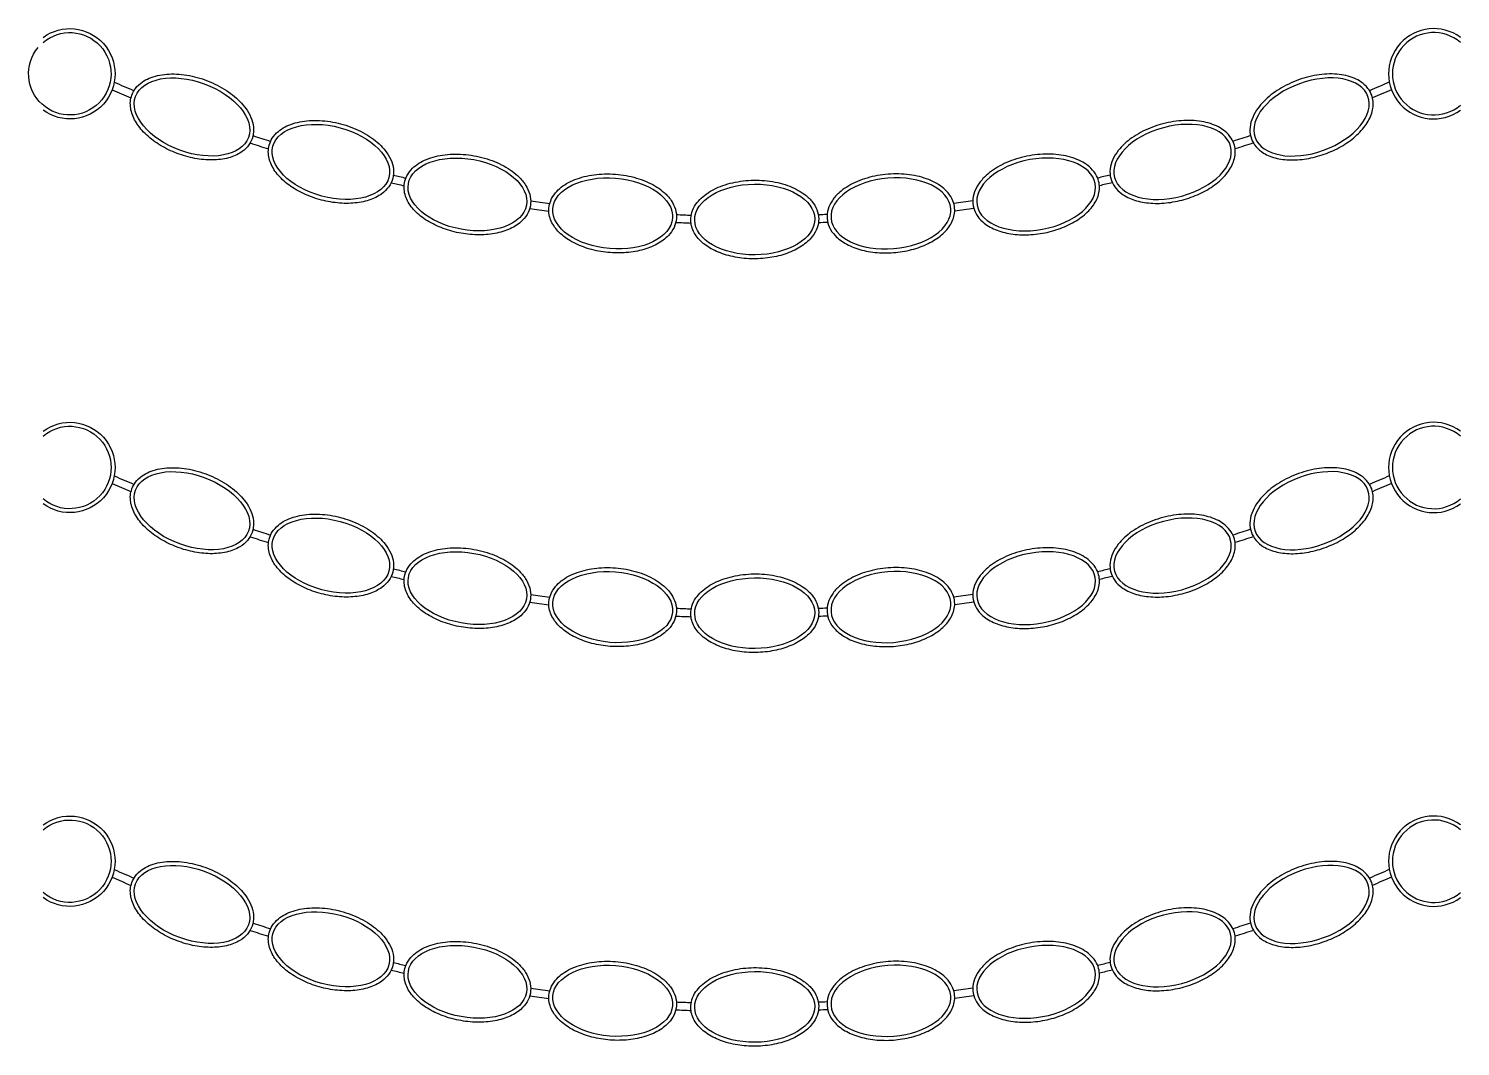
# Model space of a CAD drawing. Extents: x 1332 to 175445, y 256143 to 386027.
# Drawn here: x 103636 to 104363, y 382820 to 383337 of the extents above; entities that cross this region are included whole.
import ezdxf

# ---------------------------------------------------------------- set-up
doc = ezdxf.new("R2010")
doc.units = 0
doc.header["$LTSCALE"] = 10
doc.header["$MEASUREMENT"] = 0
doc.layers.add('00-填充', color=8, linetype='Continuous')
doc.layers.add('00-立面细', color=2, linetype='Continuous')

# ---------------------------------------------------------------- blocks, each defined once
blk = doc.blocks.new('SL')
at = {"layer": '00-填充', "color": 8}
for points in [[(-10, 1030.36, -22.858201), (-12.57, 1027.76, -2.293278)], [(710, 1030.36, 2.161467), (710, 998.44, 2.293278)], [(-10, 830.36, -2.161467), (-10, 798.44, -2.293278)], [(710, 830.36, 2.161467), (710, 798.44, 2.293278)], [(-10, 630.36, -2.161467), (-10, 598.44, -2.293278)], [(710, 630.36, 2.161467), (710, 598.44, 2.293278)]]:
    blk.add_lwpolyline(points, format="xyb", dxfattribs=at)
at = {"layer": '00-填充'}
for points in [[(-10, 1032.91, -1.972167), (-10, 995.89)], [(710, 1032.91, 1.972167), (710, 995.89)], [(25.01, 1006.27, 0.003239), (34.62, 1002.12, 0.003239)], [(26.11, 1010.16, 0.0034), (36.14, 1005.82, 0.0034)], [(673.89, 1010.16, -0.0034), (663.86, 1005.82, -0.0034)], [(674.98, 1006.27, -0.003239), (665.38, 1002.12, -0.003239)], [(96.62, 982.99, 0.002918), (105.54, 980.08, 0.002918)], [(603.38, 982.99, -0.002918), (594.46, 980.08, -0.002918)], [(95.16, 979.26, 0.003028), (104.46, 976.23, 0.003028)], [(604.84, 979.26, -0.003028), (595.54, 976.23, -0.003028)], [(167.92, 962.9, 0.002029), (174.28, 961.45, 0.002029)], [(532.08, 962.9, -0.002029), (525.72, 961.45, -0.002029)], [(166.79, 959.05, 0.002091), (173.38, 957.55, 0.002091)], [(533.21, 959.05, -0.002091), (526.62, 957.55, -0.002091)], [(237.18, 945.92, 0.003038), (246.91, 944.61, 0.003038)], [(237.7, 949.88, 0.003038), (247.38, 948.58, 0.003038)], [(462.3, 949.88, -0.003038), (452.62, 948.58, -0.003038)], [(462.82, 945.92, -0.003038), (453.09, 944.61, -0.003038)], [(311.42, 938.92, 0.002382), (319.11, 938.59, 0.002382)], [(311.72, 942.91, 0.002341), (319.24, 942.59, 0.002341)], [(388.28, 942.91, -0.001385), (383.83, 942.71, -0.001385)], [(388.58, 938.92, -0.001456), (383.88, 938.71, -0.001456)], [(-10, 832.91, -1.972167), (-10, 795.89, -1.169268)], [(710, 832.91, 1.972167), (710, 795.89, 1.169268)], [(26.11, 810.16, 0.0034), (36.14, 805.82, 0.0034)], [(673.89, 810.16, -0.0034), (663.86, 805.82, -0.0034)], [(25.01, 806.27, 0.003239), (34.62, 802.12, 0.003239)], [(674.98, 806.27, -0.003239), (665.38, 802.12, -0.003239)], [(95.16, 779.26, 0.003028), (104.46, 776.23, 0.003028)], [(96.62, 782.99, 0.002918), (105.54, 780.08, 0.002918)], [(603.38, 782.99, -0.002918), (594.46, 780.08, -0.002918)], [(604.84, 779.26, -0.003028), (595.54, 776.23, -0.003028)], [(166.79, 759.05, 0.002091), (173.38, 757.55, 0.002091)], [(167.92, 762.9, 0.002029), (174.28, 761.45, 0.002029)], [(532.08, 762.9, -0.002029), (525.72, 761.45, -0.002029)], [(533.21, 759.05, -0.002091), (526.62, 757.55, -0.002091)], [(237.7, 749.88, 0.003038), (247.38, 748.58, 0.003038)], [(462.3, 749.88, -0.003038), (452.62, 748.58, -0.003038)], [(237.18, 745.92, 0.003038), (246.91, 744.61, 0.003038)], [(311.72, 742.91, 0.002341), (319.24, 742.59, 0.002341)], [(388.28, 742.91, -0.001385), (383.83, 742.71, -0.001385)], [(462.82, 745.92, -0.003038), (453.09, 744.61, -0.003038)], [(311.42, 738.92, 0.002382), (319.11, 738.59, 0.002382)], [(388.58, 738.92, -0.001456), (383.88, 738.71, -0.001456)], [(-10, 632.91, -1.972167), (-10, 595.89)], [(710, 632.91, 1.972167), (710, 595.89)], [(25.01, 606.27, 0.003239), (34.62, 602.12, 0.003239)], [(26.11, 610.16, 0.0034), (36.14, 605.82, 0.0034)], [(673.89, 610.16, -0.0034), (663.86, 605.82, -0.0034)], [(674.98, 606.27, -0.003239), (665.38, 602.12, -0.003239)], [(96.62, 582.99, 0.002918), (105.54, 580.08, 0.002918)], [(603.38, 582.99, -0.002918), (594.46, 580.08, -0.002918)], [(95.16, 579.26, 0.003028), (104.46, 576.23, 0.003028)], [(604.84, 579.26, -0.003028), (595.54, 576.23, -0.003028)], [(167.92, 562.9, 0.002029), (174.28, 561.45, 0.002029)], [(532.08, 562.9, -0.002029), (525.72, 561.45, -0.002029)], [(166.79, 559.05, 0.002091), (173.38, 557.55, 0.002091)], [(533.21, 559.05, -0.002091), (526.62, 557.55, -0.002091)], [(237.18, 545.92, 0.003038), (246.91, 544.61, 0.003038)], [(237.7, 549.88, 0.003038), (247.38, 548.58, 0.003038)], [(462.3, 549.88, -0.003038), (452.62, 548.58, -0.003038)], [(462.82, 545.92, -0.003038), (453.09, 544.61, -0.003038)], [(311.42, 538.92, 0.002382), (319.11, 538.59, 0.002382)], [(311.72, 542.91, 0.002341), (319.24, 542.59, 0.002341)], [(388.28, 542.91, -0.001385), (383.83, 542.71, -0.001385)], [(388.58, 538.92, -0.001456), (383.88, 538.71, -0.001456)]]:
    blk.add_lwpolyline(points, format="xyb", dxfattribs=at)
at = {"layer": '00-填充', "color": 8}
for centre, major_axis in [((65.6, 992.46), (-28.67, 10.42)), ((136.2, 969.65), (-29.46, 7.91)), ((205.53, 953.11), (-30, 5.49)), ((279.33, 943.48), (-30.4, 2.5)), ((351.51, 940.38), (-30.5, -0.29)), ((65.6, 792.46), (-28.67, 10.42)), ((136.2, 769.65), (-29.46, 7.91)), ((205.53, 753.11), (-30, 5.49)), ((279.33, 743.48), (-30.4, 2.5)), ((351.51, 740.38), (-30.5, -0.29)), ((65.6, 592.46), (-28.67, 10.42)), ((136.2, 569.65), (-29.46, 7.91)), ((205.53, 553.11), (-30, 5.49)), ((279.33, 543.48), (-30.4, 2.5)), ((351.51, 540.38), (-30.5, -0.29))]:
    blk.add_ellipse(centre, major_axis=major_axis, ratio=0.589064, dxfattribs=at)
at = {"layer": '00-填充', "color": 8, "extrusion": (0, 0, -1)}
for centre, major_axis in [((634.4, 992.46), (28.67, 10.42)), ((563.8, 969.65), (29.46, 7.91)), ((494.47, 953.11), (30, 5.49)), ((420.67, 943.48), (30.4, 2.5)), ((634.4, 792.46), (28.67, 10.42)), ((563.8, 769.65), (29.46, 7.91)), ((494.47, 753.11), (30, 5.49)), ((420.67, 743.48), (30.4, 2.5)), ((634.4, 592.46), (28.67, 10.42)), ((563.8, 569.65), (29.46, 7.91)), ((494.47, 553.11), (30, 5.49)), ((420.67, 543.48), (30.4, 2.5))]:
    blk.add_ellipse(centre, major_axis=major_axis, ratio=0.589064, dxfattribs=at)
at = {"layer": '00-填充'}
for points, knots in [([(35.05, 1003.56), (34.67, 1002.51), (34.43, 1001.41), (34.23, 999.16), (34.28, 998), (34.8, 994.65), (35.63, 992.43), (38.12, 988.12), (39.78, 986.04), (43.76, 982.12), (46.09, 980.29), (51.21, 977.02), (54, 975.59), (59.84, 973.22), (62.88, 972.29), (68.95, 971.01), (71.98, 970.66), (77.8, 970.58), (80.58, 970.85), (85.68, 972.03), (88, 972.93), (91.45, 975.04), (92.74, 976.11), (94.84, 978.57), (95.65, 979.95), (96.71, 982.93), (96.95, 984.52), (96.88, 987.75), (96.56, 989.4), (95.42, 992.67), (94.6, 994.29), (91.94, 998.33), (89.78, 1000.7), (84.64, 1005.01), (81.66, 1006.96), (75.23, 1010.25), (71.77, 1011.59), (64.75, 1013.51), (61.19, 1014.09), (54.35, 1014.42), (51.08, 1014.16), (45.15, 1012.81), (42.5, 1011.71), (39, 1009.27), (37.85, 1008.19), (36.12, 1005.93), (35.49, 1004.78), (35.05, 1003.56)], [0, 0, 0, 0, 0.156805, 0.156805, 0.31361, 0.31361, 0.6122, 0.6122, 0.910791, 0.910791, 1.209382, 1.209382, 1.507973, 1.507973, 1.806563, 1.806563, 2.105154, 2.105154, 2.403745, 2.403745, 2.702336, 2.702336, 2.924037, 2.924037, 3.145738, 3.145738, 3.36744, 3.36744, 3.589141, 3.589141, 3.810843, 3.810843, 4.157343, 4.157343, 4.503842, 4.503842, 4.850342, 4.850342, 5.196842, 5.196842, 5.543342, 5.543342, 5.889842, 5.889842, 6.100997, 6.100997, 6.283185, 6.283185, 6.283185, 6.283185]), ([(664.95, 1003.56), (665.33, 1002.51), (665.57, 1001.41), (665.77, 999.16), (665.72, 998), (665.2, 994.65), (664.37, 992.43), (661.88, 988.12), (660.22, 986.04), (656.24, 982.12), (653.91, 980.29), (648.79, 977.02), (646, 975.59), (640.16, 973.22), (637.12, 972.29), (631.05, 971.01), (628.02, 970.66), (622.2, 970.58), (619.42, 970.85), (614.32, 972.03), (612, 972.93), (608.55, 975.04), (607.26, 976.11), (605.16, 978.57), (604.35, 979.95), (603.29, 982.93), (603.05, 984.52), (603.12, 987.75), (603.44, 989.4), (604.58, 992.67), (605.4, 994.29), (608.06, 998.33), (610.22, 1000.7), (615.36, 1005.01), (618.34, 1006.96), (624.77, 1010.25), (628.23, 1011.59), (635.25, 1013.51), (638.81, 1014.09), (645.65, 1014.42), (648.92, 1014.16), (654.85, 1012.81), (657.5, 1011.71), (661, 1009.27), (662.15, 1008.19), (663.87, 1005.93), (664.51, 1004.78), (664.95, 1003.56)], [0, 0, 0, 0, 0.156805, 0.156805, 0.31361, 0.31361, 0.6122, 0.6122, 0.910791, 0.910791, 1.209382, 1.209382, 1.507973, 1.507973, 1.806563, 1.806563, 2.105154, 2.105154, 2.403745, 2.403745, 2.702336, 2.702336, 2.924037, 2.924037, 3.145738, 3.145738, 3.36744, 3.36744, 3.589141, 3.589141, 3.810843, 3.810843, 4.157343, 4.157343, 4.503842, 4.503842, 4.850342, 4.850342, 5.196842, 5.196842, 5.543342, 5.543342, 5.889842, 5.889842, 6.100997, 6.100997, 6.283185, 6.283185, 6.283185, 6.283185]), ([(104.81, 978.07), (104.52, 976.99), (104.38, 975.88), (104.38, 973.62), (104.52, 972.47), (105.33, 969.17), (106.35, 967.04), (109.2, 962.96), (111.03, 961.02), (115.34, 957.46), (117.81, 955.84), (123.19, 953.03), (126.1, 951.84), (132.12, 949.98), (135.23, 949.32), (141.39, 948.56), (144.44, 948.48), (150.24, 948.9), (152.99, 949.41), (157.97, 951.02), (160.2, 952.12), (163.46, 954.52), (164.65, 955.7), (166.53, 958.33), (167.22, 959.77), (168.01, 962.83), (168.12, 964.43), (167.77, 967.65), (167.31, 969.26), (165.89, 972.42), (164.94, 973.96), (161.94, 977.76), (159.58, 979.93), (154.09, 983.79), (150.96, 985.48), (144.27, 988.2), (140.7, 989.24), (133.55, 990.54), (129.95, 990.82), (123.11, 990.55), (119.87, 990.02), (114.08, 988.16), (111.53, 986.84), (108.26, 984.1), (107.2, 982.93), (105.68, 980.53), (105.15, 979.33), (104.81, 978.07)], [0, 0, 0, 0, 0.156805, 0.156805, 0.31361, 0.31361, 0.6122, 0.6122, 0.910791, 0.910791, 1.209382, 1.209382, 1.507973, 1.507973, 1.806563, 1.806563, 2.105154, 2.105154, 2.403745, 2.403745, 2.702335, 2.702335, 2.924037, 2.924037, 3.145738, 3.145738, 3.36744, 3.36744, 3.589141, 3.589141, 3.810843, 3.810843, 4.157343, 4.157343, 4.503842, 4.503842, 4.850342, 4.850342, 5.196842, 5.196842, 5.543342, 5.543342, 5.889842, 5.889842, 6.100997, 6.100997, 6.283185, 6.283185, 6.283185, 6.283185]), ([(595.19, 978.07), (595.48, 976.99), (595.62, 975.88), (595.62, 973.62), (595.48, 972.47), (594.67, 969.17), (593.65, 967.04), (590.8, 962.96), (588.97, 961.02), (584.66, 957.46), (582.19, 955.84), (576.81, 953.03), (573.9, 951.84), (567.88, 949.98), (564.77, 949.32), (558.61, 948.56), (555.56, 948.48), (549.76, 948.9), (547.01, 949.41), (542.03, 951.02), (539.8, 952.12), (536.54, 954.52), (535.35, 955.7), (533.47, 958.33), (532.78, 959.77), (531.99, 962.83), (531.88, 964.43), (532.23, 967.65), (532.69, 969.26), (534.11, 972.42), (535.06, 973.96), (538.06, 977.76), (540.42, 979.93), (545.91, 983.79), (549.04, 985.48), (555.73, 988.2), (559.3, 989.24), (566.45, 990.54), (570.05, 990.82), (576.89, 990.55), (580.13, 990.02), (585.92, 988.16), (588.47, 986.84), (591.74, 984.1), (592.8, 982.93), (594.32, 980.53), (594.85, 979.33), (595.19, 978.07)], [0, 0, 0, 0, 0.156805, 0.156805, 0.31361, 0.31361, 0.6122, 0.6122, 0.910791, 0.910791, 1.209382, 1.209382, 1.507973, 1.507973, 1.806563, 1.806563, 2.105154, 2.105154, 2.403745, 2.403745, 2.702335, 2.702335, 2.924037, 2.924037, 3.145738, 3.145738, 3.36744, 3.36744, 3.589141, 3.589141, 3.810843, 3.810843, 4.157343, 4.157343, 4.503842, 4.503842, 4.850342, 4.850342, 5.196842, 5.196842, 5.543342, 5.543342, 5.889842, 5.889842, 6.100997, 6.100997, 6.283185, 6.283185, 6.283185, 6.283185]), ([(173.56, 958.96), (173.36, 957.86), (173.3, 956.74), (173.49, 954.49), (173.72, 953.36), (174.8, 950.13), (175.99, 948.09), (179.16, 944.26), (181.14, 942.47), (185.72, 939.28), (188.32, 937.86), (193.91, 935.49), (196.91, 934.54), (203.06, 933.18), (206.21, 932.77), (212.41, 932.52), (215.46, 932.68), (221.21, 933.57), (223.91, 934.31), (228.74, 936.31), (230.87, 937.59), (233.92, 940.25), (235.01, 941.52), (236.67, 944.29), (237.24, 945.79), (237.79, 948.9), (237.77, 950.5), (237.15, 953.68), (236.57, 955.25), (234.9, 958.29), (233.82, 959.75), (230.52, 963.29), (228, 965.26), (222.21, 968.66), (218.95, 970.09), (212.06, 972.26), (208.43, 973), (201.19, 973.72), (197.58, 973.7), (190.78, 972.89), (187.59, 972.09), (181.98, 969.77), (179.55, 968.24), (176.5, 965.25), (175.55, 964), (174.22, 961.48), (173.79, 960.24), (173.56, 958.96)], [0, 0, 0, 0, 0.156805, 0.156805, 0.31361, 0.31361, 0.6122, 0.6122, 0.910791, 0.910791, 1.209382, 1.209382, 1.507973, 1.507973, 1.806563, 1.806563, 2.105154, 2.105154, 2.403745, 2.403745, 2.702336, 2.702336, 2.924037, 2.924037, 3.145738, 3.145738, 3.36744, 3.36744, 3.589141, 3.589141, 3.810843, 3.810843, 4.157343, 4.157343, 4.503842, 4.503842, 4.850342, 4.850342, 5.196842, 5.196842, 5.543342, 5.543342, 5.889842, 5.889842, 6.100997, 6.100997, 6.283185, 6.283185, 6.283185, 6.283185]), ([(526.44, 958.96), (526.64, 957.86), (526.7, 956.74), (526.51, 954.49), (526.28, 953.36), (525.2, 950.13), (524.01, 948.09), (520.84, 944.26), (518.86, 942.47), (514.28, 939.28), (511.68, 937.86), (506.09, 935.49), (503.09, 934.54), (496.94, 933.18), (493.79, 932.77), (487.59, 932.52), (484.54, 932.68), (478.79, 933.57), (476.09, 934.31), (471.26, 936.31), (469.13, 937.59), (466.08, 940.25), (464.99, 941.52), (463.33, 944.29), (462.76, 945.79), (462.21, 948.9), (462.23, 950.5), (462.85, 953.68), (463.43, 955.25), (465.1, 958.29), (466.18, 959.75), (469.48, 963.29), (472, 965.26), (477.79, 968.66), (481.05, 970.09), (487.94, 972.26), (491.57, 973), (498.81, 973.72), (502.42, 973.7), (509.22, 972.89), (512.41, 972.09), (518.02, 969.77), (520.45, 968.24), (523.5, 965.25), (524.45, 964), (525.78, 961.48), (526.21, 960.24), (526.44, 958.96)], [0, 0, 0, 0, 0.156805, 0.156805, 0.31361, 0.31361, 0.6122, 0.6122, 0.910791, 0.910791, 1.209382, 1.209382, 1.507973, 1.507973, 1.806563, 1.806563, 2.105154, 2.105154, 2.403745, 2.403745, 2.702336, 2.702336, 2.924037, 2.924037, 3.145738, 3.145738, 3.36744, 3.36744, 3.589141, 3.589141, 3.810843, 3.810843, 4.157343, 4.157343, 4.503842, 4.503842, 4.850342, 4.850342, 5.196842, 5.196842, 5.543342, 5.543342, 5.889842, 5.889842, 6.100997, 6.100997, 6.283185, 6.283185, 6.283185, 6.283185]), ([(246.94, 946.14), (246.85, 945.03), (246.9, 943.91), (247.31, 941.68), (247.66, 940.58), (249.05, 937.48), (250.43, 935.56), (253.97, 932.06), (256.11, 930.48), (260.99, 927.75), (263.71, 926.6), (269.51, 924.8), (272.59, 924.15), (278.84, 923.4), (282.02, 923.3), (288.21, 923.66), (291.23, 924.13), (296.86, 925.58), (299.48, 926.58), (304.09, 929.06), (306.08, 930.54), (308.86, 933.48), (309.82, 934.85), (311.2, 937.78), (311.61, 939.33), (311.85, 942.47), (311.67, 944.07), (310.74, 947.17), (310, 948.68), (308.05, 951.53), (306.83, 952.88), (303.2, 956.08), (300.49, 957.79), (294.4, 960.6), (291.01, 961.7), (283.94, 963.18), (280.25, 963.56), (272.97, 963.56), (269.39, 963.18), (262.7, 961.7), (259.61, 960.59), (254.25, 957.73), (251.98, 955.97), (249.25, 952.69), (248.42, 951.35), (247.35, 948.71), (247.04, 947.44), (246.94, 946.14)], [0, 0, 0, 0, 0.156805, 0.156805, 0.31361, 0.31361, 0.6122, 0.6122, 0.910791, 0.910791, 1.209382, 1.209382, 1.507973, 1.507973, 1.806563, 1.806563, 2.105154, 2.105154, 2.403745, 2.403745, 2.702335, 2.702335, 2.924037, 2.924037, 3.145738, 3.145738, 3.36744, 3.36744, 3.589141, 3.589141, 3.810843, 3.810843, 4.157343, 4.157343, 4.503843, 4.503843, 4.850342, 4.850342, 5.196842, 5.196842, 5.543342, 5.543342, 5.889842, 5.889842, 6.100997, 6.100997, 6.283185, 6.283185, 6.283185, 6.283185]), ([(319.01, 940.07), (319.02, 938.95), (319.18, 937.84), (319.79, 935.66), (320.23, 934.6), (321.9, 931.64), (323.46, 929.85), (327.3, 926.69), (329.58, 925.32), (334.68, 923.04), (337.5, 922.14), (343.44, 920.88), (346.56, 920.51), (352.86, 920.34), (356.03, 920.53), (362.17, 921.46), (365.13, 922.19), (370.61, 924.16), (373.12, 925.39), (377.48, 928.27), (379.33, 929.93), (381.83, 933.12), (382.66, 934.57), (383.76, 937.61), (384.04, 939.19), (383.99, 942.35), (383.66, 943.92), (382.46, 946.92), (381.58, 948.36), (379.37, 951.02), (378.04, 952.25), (374.13, 955.1), (371.27, 956.56), (364.95, 958.8), (361.48, 959.59), (354.3, 960.41), (350.59, 960.46), (343.35, 959.79), (339.81, 959.09), (333.29, 957), (330.31, 955.62), (325.23, 952.28), (323.14, 950.32), (320.71, 946.8), (320.01, 945.39), (319.19, 942.67), (319, 941.37), (319.01, 940.07)], [0, 0, 0, 0, 0.156805, 0.156805, 0.31361, 0.31361, 0.6122, 0.6122, 0.910791, 0.910791, 1.209382, 1.209382, 1.507973, 1.507973, 1.806563, 1.806563, 2.105154, 2.105154, 2.403745, 2.403745, 2.702336, 2.702336, 2.924037, 2.924037, 3.145739, 3.145739, 3.36744, 3.36744, 3.589141, 3.589141, 3.810843, 3.810843, 4.157343, 4.157343, 4.503842, 4.503842, 4.850342, 4.850342, 5.196842, 5.196842, 5.543342, 5.543342, 5.889842, 5.889842, 6.100997, 6.100997, 6.283185, 6.283185, 6.283185, 6.283185]), ([(453.06, 946.14), (453.15, 945.03), (453.1, 943.91), (452.69, 941.68), (452.34, 940.58), (450.95, 937.48), (449.57, 935.56), (446.03, 932.06), (443.89, 930.48), (439.01, 927.75), (436.29, 926.6), (430.49, 924.8), (427.41, 924.15), (421.16, 923.4), (417.98, 923.3), (411.79, 923.66), (408.77, 924.13), (403.14, 925.58), (400.52, 926.58), (395.91, 929.06), (393.92, 930.54), (391.14, 933.48), (390.18, 934.85), (388.8, 937.78), (388.39, 939.33), (388.15, 942.47), (388.33, 944.07), (389.26, 947.17), (390, 948.68), (391.95, 951.53), (393.17, 952.88), (396.8, 956.08), (399.51, 957.79), (405.6, 960.6), (408.99, 961.7), (416.06, 963.18), (419.75, 963.56), (427.03, 963.56), (430.61, 963.18), (437.3, 961.7), (440.39, 960.59), (445.75, 957.73), (448.02, 955.97), (450.75, 952.69), (451.58, 951.35), (452.65, 948.71), (452.96, 947.44), (453.06, 946.14)], [0, 0, 0, 0, 0.156805, 0.156805, 0.31361, 0.31361, 0.6122, 0.6122, 0.910791, 0.910791, 1.209382, 1.209382, 1.507973, 1.507973, 1.806563, 1.806563, 2.105154, 2.105154, 2.403745, 2.403745, 2.702335, 2.702335, 2.924037, 2.924037, 3.145738, 3.145738, 3.36744, 3.36744, 3.589141, 3.589141, 3.810843, 3.810843, 4.157343, 4.157343, 4.503843, 4.503843, 4.850342, 4.850342, 5.196842, 5.196842, 5.543342, 5.543342, 5.889842, 5.889842, 6.100997, 6.100997, 6.283185, 6.283185, 6.283185, 6.283185]), ([(35.05, 803.56), (34.67, 802.51), (34.43, 801.41), (34.23, 799.16), (34.28, 798), (34.8, 794.65), (35.63, 792.43), (38.12, 788.12), (39.78, 786.04), (43.76, 782.12), (46.09, 780.29), (51.21, 777.02), (54, 775.59), (59.84, 773.22), (62.88, 772.29), (68.95, 771.01), (71.98, 770.66), (77.8, 770.58), (80.58, 770.85), (85.68, 772.03), (88, 772.93), (91.45, 775.04), (92.74, 776.11), (94.84, 778.57), (95.65, 779.95), (96.71, 782.93), (96.95, 784.52), (96.88, 787.75), (96.56, 789.4), (95.42, 792.67), (94.6, 794.29), (91.94, 798.33), (89.78, 800.7), (84.64, 805.01), (81.66, 806.96), (75.23, 810.25), (71.77, 811.59), (64.75, 813.51), (61.19, 814.09), (54.35, 814.42), (51.08, 814.16), (45.15, 812.81), (42.5, 811.71), (39, 809.27), (37.85, 808.19), (36.12, 805.93), (35.49, 804.78), (35.05, 803.56)], [0, 0, 0, 0, 0.156805, 0.156805, 0.31361, 0.31361, 0.6122, 0.6122, 0.910791, 0.910791, 1.209382, 1.209382, 1.507973, 1.507973, 1.806563, 1.806563, 2.105154, 2.105154, 2.403745, 2.403745, 2.702336, 2.702336, 2.924037, 2.924037, 3.145738, 3.145738, 3.36744, 3.36744, 3.589141, 3.589141, 3.810843, 3.810843, 4.157343, 4.157343, 4.503842, 4.503842, 4.850342, 4.850342, 5.196842, 5.196842, 5.543342, 5.543342, 5.889842, 5.889842, 6.100997, 6.100997, 6.283185, 6.283185, 6.283185, 6.283185]), ([(664.95, 803.56), (665.33, 802.51), (665.57, 801.41), (665.77, 799.16), (665.72, 798), (665.2, 794.65), (664.37, 792.43), (661.88, 788.12), (660.22, 786.04), (656.24, 782.12), (653.91, 780.29), (648.79, 777.02), (646, 775.59), (640.16, 773.22), (637.12, 772.29), (631.05, 771.01), (628.02, 770.66), (622.2, 770.58), (619.42, 770.85), (614.32, 772.03), (612, 772.93), (608.55, 775.04), (607.26, 776.11), (605.16, 778.57), (604.35, 779.95), (603.29, 782.93), (603.05, 784.52), (603.12, 787.75), (603.44, 789.4), (604.58, 792.67), (605.4, 794.29), (608.06, 798.33), (610.22, 800.7), (615.36, 805.01), (618.34, 806.96), (624.77, 810.25), (628.23, 811.59), (635.25, 813.51), (638.81, 814.09), (645.65, 814.42), (648.92, 814.16), (654.85, 812.81), (657.5, 811.71), (661, 809.27), (662.15, 808.19), (663.87, 805.93), (664.51, 804.78), (664.95, 803.56)], [0, 0, 0, 0, 0.156805, 0.156805, 0.31361, 0.31361, 0.6122, 0.6122, 0.910791, 0.910791, 1.209382, 1.209382, 1.507973, 1.507973, 1.806563, 1.806563, 2.105154, 2.105154, 2.403745, 2.403745, 2.702336, 2.702336, 2.924037, 2.924037, 3.145738, 3.145738, 3.36744, 3.36744, 3.589141, 3.589141, 3.810843, 3.810843, 4.157343, 4.157343, 4.503842, 4.503842, 4.850342, 4.850342, 5.196842, 5.196842, 5.543342, 5.543342, 5.889842, 5.889842, 6.100997, 6.100997, 6.283185, 6.283185, 6.283185, 6.283185]), ([(104.81, 778.07), (104.52, 776.99), (104.38, 775.88), (104.38, 773.62), (104.52, 772.47), (105.33, 769.17), (106.35, 767.04), (109.2, 762.96), (111.03, 761.02), (115.34, 757.46), (117.81, 755.84), (123.19, 753.03), (126.1, 751.84), (132.12, 749.98), (135.23, 749.32), (141.39, 748.56), (144.44, 748.48), (150.24, 748.9), (152.99, 749.41), (157.97, 751.02), (160.2, 752.12), (163.46, 754.52), (164.65, 755.7), (166.53, 758.33), (167.22, 759.77), (168.01, 762.83), (168.12, 764.43), (167.77, 767.65), (167.31, 769.26), (165.89, 772.42), (164.94, 773.96), (161.94, 777.76), (159.58, 779.93), (154.09, 783.79), (150.96, 785.48), (144.27, 788.2), (140.7, 789.24), (133.55, 790.54), (129.95, 790.82), (123.11, 790.55), (119.87, 790.02), (114.08, 788.16), (111.53, 786.84), (108.26, 784.1), (107.2, 782.93), (105.68, 780.53), (105.15, 779.33), (104.81, 778.07)], [0, 0, 0, 0, 0.156805, 0.156805, 0.31361, 0.31361, 0.6122, 0.6122, 0.910791, 0.910791, 1.209382, 1.209382, 1.507973, 1.507973, 1.806563, 1.806563, 2.105154, 2.105154, 2.403745, 2.403745, 2.702335, 2.702335, 2.924037, 2.924037, 3.145738, 3.145738, 3.36744, 3.36744, 3.589141, 3.589141, 3.810843, 3.810843, 4.157343, 4.157343, 4.503842, 4.503842, 4.850342, 4.850342, 5.196842, 5.196842, 5.543342, 5.543342, 5.889842, 5.889842, 6.100997, 6.100997, 6.283185, 6.283185, 6.283185, 6.283185]), ([(595.19, 778.07), (595.48, 776.99), (595.62, 775.88), (595.62, 773.62), (595.48, 772.47), (594.67, 769.17), (593.65, 767.04), (590.8, 762.96), (588.97, 761.02), (584.66, 757.46), (582.19, 755.84), (576.81, 753.03), (573.9, 751.84), (567.88, 749.98), (564.77, 749.32), (558.61, 748.56), (555.56, 748.48), (549.76, 748.9), (547.01, 749.41), (542.03, 751.02), (539.8, 752.12), (536.54, 754.52), (535.35, 755.7), (533.47, 758.33), (532.78, 759.77), (531.99, 762.83), (531.88, 764.43), (532.23, 767.65), (532.69, 769.26), (534.11, 772.42), (535.06, 773.96), (538.06, 777.76), (540.42, 779.93), (545.91, 783.79), (549.04, 785.48), (555.73, 788.2), (559.3, 789.24), (566.45, 790.54), (570.05, 790.82), (576.89, 790.55), (580.13, 790.02), (585.92, 788.16), (588.47, 786.84), (591.74, 784.1), (592.8, 782.93), (594.32, 780.53), (594.85, 779.33), (595.19, 778.07)], [0, 0, 0, 0, 0.156805, 0.156805, 0.31361, 0.31361, 0.6122, 0.6122, 0.910791, 0.910791, 1.209382, 1.209382, 1.507973, 1.507973, 1.806563, 1.806563, 2.105154, 2.105154, 2.403745, 2.403745, 2.702335, 2.702335, 2.924037, 2.924037, 3.145738, 3.145738, 3.36744, 3.36744, 3.589141, 3.589141, 3.810843, 3.810843, 4.157343, 4.157343, 4.503842, 4.503842, 4.850342, 4.850342, 5.196842, 5.196842, 5.543342, 5.543342, 5.889842, 5.889842, 6.100997, 6.100997, 6.283185, 6.283185, 6.283185, 6.283185]), ([(173.56, 758.96), (173.36, 757.86), (173.3, 756.74), (173.49, 754.49), (173.72, 753.36), (174.8, 750.13), (175.99, 748.09), (179.16, 744.26), (181.14, 742.47), (185.72, 739.28), (188.32, 737.86), (193.91, 735.49), (196.91, 734.54), (203.06, 733.18), (206.21, 732.77), (212.41, 732.52), (215.46, 732.68), (221.21, 733.57), (223.91, 734.31), (228.74, 736.31), (230.87, 737.59), (233.92, 740.25), (235.01, 741.52), (236.67, 744.29), (237.24, 745.79), (237.79, 748.9), (237.77, 750.5), (237.15, 753.68), (236.57, 755.25), (234.9, 758.29), (233.82, 759.75), (230.52, 763.29), (228, 765.26), (222.21, 768.66), (218.95, 770.09), (212.06, 772.26), (208.43, 773), (201.19, 773.72), (197.58, 773.7), (190.78, 772.89), (187.59, 772.09), (181.98, 769.77), (179.55, 768.24), (176.5, 765.25), (175.55, 764), (174.22, 761.48), (173.79, 760.24), (173.56, 758.96)], [0, 0, 0, 0, 0.156805, 0.156805, 0.31361, 0.31361, 0.6122, 0.6122, 0.910791, 0.910791, 1.209382, 1.209382, 1.507973, 1.507973, 1.806563, 1.806563, 2.105154, 2.105154, 2.403745, 2.403745, 2.702336, 2.702336, 2.924037, 2.924037, 3.145738, 3.145738, 3.36744, 3.36744, 3.589141, 3.589141, 3.810843, 3.810843, 4.157343, 4.157343, 4.503842, 4.503842, 4.850342, 4.850342, 5.196842, 5.196842, 5.543342, 5.543342, 5.889842, 5.889842, 6.100997, 6.100997, 6.283185, 6.283185, 6.283185, 6.283185]), ([(526.44, 758.96), (526.64, 757.86), (526.7, 756.74), (526.51, 754.49), (526.28, 753.36), (525.2, 750.13), (524.01, 748.09), (520.84, 744.26), (518.86, 742.47), (514.28, 739.28), (511.68, 737.86), (506.09, 735.49), (503.09, 734.54), (496.94, 733.18), (493.79, 732.77), (487.59, 732.52), (484.54, 732.68), (478.79, 733.57), (476.09, 734.31), (471.26, 736.31), (469.13, 737.59), (466.08, 740.25), (464.99, 741.52), (463.33, 744.29), (462.76, 745.79), (462.21, 748.9), (462.23, 750.5), (462.85, 753.68), (463.43, 755.25), (465.1, 758.29), (466.18, 759.75), (469.48, 763.29), (472, 765.26), (477.79, 768.66), (481.05, 770.09), (487.94, 772.26), (491.57, 773), (498.81, 773.72), (502.42, 773.7), (509.22, 772.89), (512.41, 772.09), (518.02, 769.77), (520.45, 768.24), (523.5, 765.25), (524.45, 764), (525.78, 761.48), (526.21, 760.24), (526.44, 758.96)], [0, 0, 0, 0, 0.156805, 0.156805, 0.31361, 0.31361, 0.6122, 0.6122, 0.910791, 0.910791, 1.209382, 1.209382, 1.507973, 1.507973, 1.806563, 1.806563, 2.105154, 2.105154, 2.403745, 2.403745, 2.702336, 2.702336, 2.924037, 2.924037, 3.145738, 3.145738, 3.36744, 3.36744, 3.589141, 3.589141, 3.810843, 3.810843, 4.157343, 4.157343, 4.503842, 4.503842, 4.850342, 4.850342, 5.196842, 5.196842, 5.543342, 5.543342, 5.889842, 5.889842, 6.100997, 6.100997, 6.283185, 6.283185, 6.283185, 6.283185]), ([(246.94, 746.14), (246.85, 745.03), (246.9, 743.91), (247.31, 741.68), (247.66, 740.58), (249.05, 737.48), (250.43, 735.56), (253.97, 732.06), (256.11, 730.48), (260.99, 727.75), (263.71, 726.6), (269.51, 724.8), (272.59, 724.15), (278.84, 723.4), (282.02, 723.3), (288.21, 723.66), (291.23, 724.13), (296.86, 725.58), (299.48, 726.58), (304.09, 729.06), (306.08, 730.54), (308.86, 733.48), (309.82, 734.85), (311.2, 737.78), (311.61, 739.33), (311.85, 742.47), (311.67, 744.07), (310.74, 747.17), (310, 748.68), (308.05, 751.53), (306.83, 752.88), (303.2, 756.08), (300.49, 757.79), (294.4, 760.6), (291.01, 761.7), (283.94, 763.18), (280.25, 763.56), (272.97, 763.56), (269.39, 763.18), (262.7, 761.7), (259.61, 760.59), (254.25, 757.73), (251.98, 755.97), (249.25, 752.69), (248.42, 751.35), (247.35, 748.71), (247.04, 747.44), (246.94, 746.14)], [0, 0, 0, 0, 0.156805, 0.156805, 0.31361, 0.31361, 0.6122, 0.6122, 0.910791, 0.910791, 1.209382, 1.209382, 1.507973, 1.507973, 1.806563, 1.806563, 2.105154, 2.105154, 2.403745, 2.403745, 2.702335, 2.702335, 2.924037, 2.924037, 3.145738, 3.145738, 3.36744, 3.36744, 3.589141, 3.589141, 3.810843, 3.810843, 4.157343, 4.157343, 4.503843, 4.503843, 4.850342, 4.850342, 5.196842, 5.196842, 5.543342, 5.543342, 5.889842, 5.889842, 6.100997, 6.100997, 6.283185, 6.283185, 6.283185, 6.283185]), ([(319.01, 740.07), (319.02, 738.95), (319.18, 737.84), (319.79, 735.66), (320.23, 734.6), (321.9, 731.64), (323.46, 729.85), (327.3, 726.69), (329.58, 725.32), (334.68, 723.04), (337.5, 722.14), (343.44, 720.88), (346.56, 720.51), (352.86, 720.34), (356.03, 720.53), (362.17, 721.46), (365.13, 722.19), (370.61, 724.16), (373.12, 725.39), (377.48, 728.27), (379.33, 729.93), (381.83, 733.12), (382.66, 734.57), (383.76, 737.61), (384.04, 739.19), (383.99, 742.35), (383.66, 743.92), (382.46, 746.92), (381.58, 748.36), (379.37, 751.02), (378.04, 752.25), (374.13, 755.1), (371.27, 756.56), (364.95, 758.8), (361.48, 759.59), (354.3, 760.41), (350.59, 760.46), (343.35, 759.79), (339.81, 759.09), (333.29, 757), (330.31, 755.62), (325.23, 752.28), (323.14, 750.32), (320.71, 746.8), (320.01, 745.39), (319.19, 742.67), (319, 741.37), (319.01, 740.07)], [0, 0, 0, 0, 0.156805, 0.156805, 0.31361, 0.31361, 0.6122, 0.6122, 0.910791, 0.910791, 1.209382, 1.209382, 1.507973, 1.507973, 1.806563, 1.806563, 2.105154, 2.105154, 2.403745, 2.403745, 2.702336, 2.702336, 2.924037, 2.924037, 3.145739, 3.145739, 3.36744, 3.36744, 3.589141, 3.589141, 3.810843, 3.810843, 4.157343, 4.157343, 4.503842, 4.503842, 4.850342, 4.850342, 5.196842, 5.196842, 5.543342, 5.543342, 5.889842, 5.889842, 6.100997, 6.100997, 6.283185, 6.283185, 6.283185, 6.283185]), ([(453.06, 746.14), (453.15, 745.03), (453.1, 743.91), (452.69, 741.68), (452.34, 740.58), (450.95, 737.48), (449.57, 735.56), (446.03, 732.06), (443.89, 730.48), (439.01, 727.75), (436.29, 726.6), (430.49, 724.8), (427.41, 724.15), (421.16, 723.4), (417.98, 723.3), (411.79, 723.66), (408.77, 724.13), (403.14, 725.58), (400.52, 726.58), (395.91, 729.06), (393.92, 730.54), (391.14, 733.48), (390.18, 734.85), (388.8, 737.78), (388.39, 739.33), (388.15, 742.47), (388.33, 744.07), (389.26, 747.17), (390, 748.68), (391.95, 751.53), (393.17, 752.88), (396.8, 756.08), (399.51, 757.79), (405.6, 760.6), (408.99, 761.7), (416.06, 763.18), (419.75, 763.56), (427.03, 763.56), (430.61, 763.18), (437.3, 761.7), (440.39, 760.59), (445.75, 757.73), (448.02, 755.97), (450.75, 752.69), (451.58, 751.35), (452.65, 748.71), (452.96, 747.44), (453.06, 746.14)], [0, 0, 0, 0, 0.156805, 0.156805, 0.31361, 0.31361, 0.6122, 0.6122, 0.910791, 0.910791, 1.209382, 1.209382, 1.507973, 1.507973, 1.806563, 1.806563, 2.105154, 2.105154, 2.403745, 2.403745, 2.702335, 2.702335, 2.924037, 2.924037, 3.145738, 3.145738, 3.36744, 3.36744, 3.589141, 3.589141, 3.810843, 3.810843, 4.157343, 4.157343, 4.503843, 4.503843, 4.850342, 4.850342, 5.196842, 5.196842, 5.543342, 5.543342, 5.889842, 5.889842, 6.100997, 6.100997, 6.283185, 6.283185, 6.283185, 6.283185]), ([(35.05, 603.56), (34.67, 602.51), (34.43, 601.41), (34.23, 599.16), (34.28, 598), (34.8, 594.65), (35.63, 592.43), (38.12, 588.12), (39.78, 586.04), (43.76, 582.12), (46.09, 580.29), (51.21, 577.02), (54, 575.59), (59.84, 573.22), (62.88, 572.29), (68.95, 571.01), (71.98, 570.66), (77.8, 570.58), (80.58, 570.85), (85.68, 572.03), (88, 572.93), (91.45, 575.04), (92.74, 576.11), (94.84, 578.57), (95.65, 579.95), (96.71, 582.93), (96.95, 584.52), (96.88, 587.75), (96.56, 589.4), (95.42, 592.67), (94.6, 594.29), (91.94, 598.33), (89.78, 600.7), (84.64, 605.01), (81.66, 606.96), (75.23, 610.25), (71.77, 611.59), (64.75, 613.51), (61.19, 614.09), (54.35, 614.42), (51.08, 614.16), (45.15, 612.81), (42.5, 611.71), (39, 609.27), (37.85, 608.19), (36.12, 605.93), (35.49, 604.78), (35.05, 603.56)], [0, 0, 0, 0, 0.156805, 0.156805, 0.31361, 0.31361, 0.6122, 0.6122, 0.910791, 0.910791, 1.209382, 1.209382, 1.507973, 1.507973, 1.806563, 1.806563, 2.105154, 2.105154, 2.403745, 2.403745, 2.702336, 2.702336, 2.924037, 2.924037, 3.145738, 3.145738, 3.36744, 3.36744, 3.589141, 3.589141, 3.810843, 3.810843, 4.157343, 4.157343, 4.503842, 4.503842, 4.850342, 4.850342, 5.196842, 5.196842, 5.543342, 5.543342, 5.889842, 5.889842, 6.100997, 6.100997, 6.283185, 6.283185, 6.283185, 6.283185]), ([(664.95, 603.56), (665.33, 602.51), (665.57, 601.41), (665.77, 599.16), (665.72, 598), (665.2, 594.65), (664.37, 592.43), (661.88, 588.12), (660.22, 586.04), (656.24, 582.12), (653.91, 580.29), (648.79, 577.02), (646, 575.59), (640.16, 573.22), (637.12, 572.29), (631.05, 571.01), (628.02, 570.66), (622.2, 570.58), (619.42, 570.85), (614.32, 572.03), (612, 572.93), (608.55, 575.04), (607.26, 576.11), (605.16, 578.57), (604.35, 579.95), (603.29, 582.93), (603.05, 584.52), (603.12, 587.75), (603.44, 589.4), (604.58, 592.67), (605.4, 594.29), (608.06, 598.33), (610.22, 600.7), (615.36, 605.01), (618.34, 606.96), (624.77, 610.25), (628.23, 611.59), (635.25, 613.51), (638.81, 614.09), (645.65, 614.42), (648.92, 614.16), (654.85, 612.81), (657.5, 611.71), (661, 609.27), (662.15, 608.19), (663.87, 605.93), (664.51, 604.78), (664.95, 603.56)], [0, 0, 0, 0, 0.156805, 0.156805, 0.31361, 0.31361, 0.6122, 0.6122, 0.910791, 0.910791, 1.209382, 1.209382, 1.507973, 1.507973, 1.806563, 1.806563, 2.105154, 2.105154, 2.403745, 2.403745, 2.702336, 2.702336, 2.924037, 2.924037, 3.145738, 3.145738, 3.36744, 3.36744, 3.589141, 3.589141, 3.810843, 3.810843, 4.157343, 4.157343, 4.503842, 4.503842, 4.850342, 4.850342, 5.196842, 5.196842, 5.543342, 5.543342, 5.889842, 5.889842, 6.100997, 6.100997, 6.283185, 6.283185, 6.283185, 6.283185]), ([(104.81, 578.07), (104.52, 576.99), (104.38, 575.88), (104.38, 573.62), (104.52, 572.47), (105.33, 569.17), (106.35, 567.04), (109.2, 562.96), (111.03, 561.02), (115.34, 557.46), (117.81, 555.84), (123.19, 553.03), (126.1, 551.84), (132.12, 549.98), (135.23, 549.32), (141.39, 548.56), (144.44, 548.48), (150.24, 548.9), (152.99, 549.41), (157.97, 551.02), (160.2, 552.12), (163.46, 554.52), (164.65, 555.7), (166.53, 558.33), (167.22, 559.77), (168.01, 562.83), (168.12, 564.43), (167.77, 567.65), (167.31, 569.26), (165.89, 572.42), (164.94, 573.96), (161.94, 577.76), (159.58, 579.93), (154.09, 583.79), (150.96, 585.48), (144.27, 588.2), (140.7, 589.24), (133.55, 590.54), (129.95, 590.82), (123.11, 590.55), (119.87, 590.02), (114.08, 588.16), (111.53, 586.84), (108.26, 584.1), (107.2, 582.93), (105.68, 580.53), (105.15, 579.33), (104.81, 578.07)], [0, 0, 0, 0, 0.156805, 0.156805, 0.31361, 0.31361, 0.6122, 0.6122, 0.910791, 0.910791, 1.209382, 1.209382, 1.507973, 1.507973, 1.806563, 1.806563, 2.105154, 2.105154, 2.403745, 2.403745, 2.702335, 2.702335, 2.924037, 2.924037, 3.145738, 3.145738, 3.36744, 3.36744, 3.589141, 3.589141, 3.810843, 3.810843, 4.157343, 4.157343, 4.503842, 4.503842, 4.850342, 4.850342, 5.196842, 5.196842, 5.543342, 5.543342, 5.889842, 5.889842, 6.100997, 6.100997, 6.283185, 6.283185, 6.283185, 6.283185]), ([(595.19, 578.07), (595.48, 576.99), (595.62, 575.88), (595.62, 573.62), (595.48, 572.47), (594.67, 569.17), (593.65, 567.04), (590.8, 562.96), (588.97, 561.02), (584.66, 557.46), (582.19, 555.84), (576.81, 553.03), (573.9, 551.84), (567.88, 549.98), (564.77, 549.32), (558.61, 548.56), (555.56, 548.48), (549.76, 548.9), (547.01, 549.41), (542.03, 551.02), (539.8, 552.12), (536.54, 554.52), (535.35, 555.7), (533.47, 558.33), (532.78, 559.77), (531.99, 562.83), (531.88, 564.43), (532.23, 567.65), (532.69, 569.26), (534.11, 572.42), (535.06, 573.96), (538.06, 577.76), (540.42, 579.93), (545.91, 583.79), (549.04, 585.48), (555.73, 588.2), (559.3, 589.24), (566.45, 590.54), (570.05, 590.82), (576.89, 590.55), (580.13, 590.02), (585.92, 588.16), (588.47, 586.84), (591.74, 584.1), (592.8, 582.93), (594.32, 580.53), (594.85, 579.33), (595.19, 578.07)], [0, 0, 0, 0, 0.156805, 0.156805, 0.31361, 0.31361, 0.6122, 0.6122, 0.910791, 0.910791, 1.209382, 1.209382, 1.507973, 1.507973, 1.806563, 1.806563, 2.105154, 2.105154, 2.403745, 2.403745, 2.702335, 2.702335, 2.924037, 2.924037, 3.145738, 3.145738, 3.36744, 3.36744, 3.589141, 3.589141, 3.810843, 3.810843, 4.157343, 4.157343, 4.503842, 4.503842, 4.850342, 4.850342, 5.196842, 5.196842, 5.543342, 5.543342, 5.889842, 5.889842, 6.100997, 6.100997, 6.283185, 6.283185, 6.283185, 6.283185]), ([(173.56, 558.96), (173.36, 557.86), (173.3, 556.74), (173.49, 554.49), (173.72, 553.36), (174.8, 550.13), (175.99, 548.09), (179.16, 544.26), (181.14, 542.47), (185.72, 539.28), (188.32, 537.86), (193.91, 535.49), (196.91, 534.54), (203.06, 533.18), (206.21, 532.77), (212.41, 532.52), (215.46, 532.68), (221.21, 533.57), (223.91, 534.31), (228.74, 536.31), (230.87, 537.59), (233.92, 540.25), (235.01, 541.52), (236.67, 544.29), (237.24, 545.79), (237.79, 548.9), (237.77, 550.5), (237.15, 553.68), (236.57, 555.25), (234.9, 558.29), (233.82, 559.75), (230.52, 563.29), (228, 565.26), (222.21, 568.66), (218.95, 570.09), (212.06, 572.26), (208.43, 573), (201.19, 573.72), (197.58, 573.7), (190.78, 572.89), (187.59, 572.09), (181.98, 569.77), (179.55, 568.24), (176.5, 565.25), (175.55, 564), (174.22, 561.48), (173.79, 560.24), (173.56, 558.96)], [0, 0, 0, 0, 0.156805, 0.156805, 0.31361, 0.31361, 0.6122, 0.6122, 0.910791, 0.910791, 1.209382, 1.209382, 1.507973, 1.507973, 1.806563, 1.806563, 2.105154, 2.105154, 2.403745, 2.403745, 2.702336, 2.702336, 2.924037, 2.924037, 3.145738, 3.145738, 3.36744, 3.36744, 3.589141, 3.589141, 3.810843, 3.810843, 4.157343, 4.157343, 4.503842, 4.503842, 4.850342, 4.850342, 5.196842, 5.196842, 5.543342, 5.543342, 5.889842, 5.889842, 6.100997, 6.100997, 6.283185, 6.283185, 6.283185, 6.283185]), ([(526.44, 558.96), (526.64, 557.86), (526.7, 556.74), (526.51, 554.49), (526.28, 553.36), (525.2, 550.13), (524.01, 548.09), (520.84, 544.26), (518.86, 542.47), (514.28, 539.28), (511.68, 537.86), (506.09, 535.49), (503.09, 534.54), (496.94, 533.18), (493.79, 532.77), (487.59, 532.52), (484.54, 532.68), (478.79, 533.57), (476.09, 534.31), (471.26, 536.31), (469.13, 537.59), (466.08, 540.25), (464.99, 541.52), (463.33, 544.29), (462.76, 545.79), (462.21, 548.9), (462.23, 550.5), (462.85, 553.68), (463.43, 555.25), (465.1, 558.29), (466.18, 559.75), (469.48, 563.29), (472, 565.26), (477.79, 568.66), (481.05, 570.09), (487.94, 572.26), (491.57, 573), (498.81, 573.72), (502.42, 573.7), (509.22, 572.89), (512.41, 572.09), (518.02, 569.77), (520.45, 568.24), (523.5, 565.25), (524.45, 564), (525.78, 561.48), (526.21, 560.24), (526.44, 558.96)], [0, 0, 0, 0, 0.156805, 0.156805, 0.31361, 0.31361, 0.6122, 0.6122, 0.910791, 0.910791, 1.209382, 1.209382, 1.507973, 1.507973, 1.806563, 1.806563, 2.105154, 2.105154, 2.403745, 2.403745, 2.702336, 2.702336, 2.924037, 2.924037, 3.145738, 3.145738, 3.36744, 3.36744, 3.589141, 3.589141, 3.810843, 3.810843, 4.157343, 4.157343, 4.503842, 4.503842, 4.850342, 4.850342, 5.196842, 5.196842, 5.543342, 5.543342, 5.889842, 5.889842, 6.100997, 6.100997, 6.283185, 6.283185, 6.283185, 6.283185]), ([(246.94, 546.14), (246.85, 545.03), (246.9, 543.91), (247.31, 541.68), (247.66, 540.58), (249.05, 537.48), (250.43, 535.56), (253.97, 532.06), (256.11, 530.48), (260.99, 527.75), (263.71, 526.6), (269.51, 524.8), (272.59, 524.15), (278.84, 523.4), (282.02, 523.3), (288.21, 523.66), (291.23, 524.13), (296.86, 525.58), (299.48, 526.58), (304.09, 529.06), (306.08, 530.54), (308.86, 533.48), (309.82, 534.85), (311.2, 537.78), (311.61, 539.33), (311.85, 542.47), (311.67, 544.07), (310.74, 547.17), (310, 548.68), (308.05, 551.53), (306.83, 552.88), (303.2, 556.08), (300.49, 557.79), (294.4, 560.6), (291.01, 561.7), (283.94, 563.18), (280.25, 563.56), (272.97, 563.56), (269.39, 563.18), (262.7, 561.7), (259.61, 560.59), (254.25, 557.73), (251.98, 555.97), (249.25, 552.69), (248.42, 551.35), (247.35, 548.71), (247.04, 547.44), (246.94, 546.14)], [0, 0, 0, 0, 0.156805, 0.156805, 0.31361, 0.31361, 0.6122, 0.6122, 0.910791, 0.910791, 1.209382, 1.209382, 1.507973, 1.507973, 1.806563, 1.806563, 2.105154, 2.105154, 2.403745, 2.403745, 2.702335, 2.702335, 2.924037, 2.924037, 3.145738, 3.145738, 3.36744, 3.36744, 3.589141, 3.589141, 3.810843, 3.810843, 4.157343, 4.157343, 4.503843, 4.503843, 4.850342, 4.850342, 5.196842, 5.196842, 5.543342, 5.543342, 5.889842, 5.889842, 6.100997, 6.100997, 6.283185, 6.283185, 6.283185, 6.283185]), ([(319.01, 540.07), (319.02, 538.95), (319.18, 537.84), (319.79, 535.66), (320.23, 534.6), (321.9, 531.64), (323.46, 529.85), (327.3, 526.69), (329.58, 525.32), (334.68, 523.04), (337.5, 522.14), (343.44, 520.88), (346.56, 520.51), (352.86, 520.34), (356.03, 520.53), (362.17, 521.46), (365.13, 522.19), (370.61, 524.16), (373.12, 525.39), (377.48, 528.27), (379.33, 529.93), (381.83, 533.12), (382.66, 534.57), (383.76, 537.61), (384.04, 539.19), (383.99, 542.35), (383.66, 543.92), (382.46, 546.92), (381.58, 548.36), (379.37, 551.02), (378.04, 552.25), (374.13, 555.1), (371.27, 556.56), (364.95, 558.8), (361.48, 559.59), (354.3, 560.41), (350.59, 560.46), (343.35, 559.79), (339.81, 559.09), (333.29, 557), (330.31, 555.62), (325.23, 552.28), (323.14, 550.32), (320.71, 546.8), (320.01, 545.39), (319.19, 542.67), (319, 541.37), (319.01, 540.07)], [0, 0, 0, 0, 0.156805, 0.156805, 0.31361, 0.31361, 0.6122, 0.6122, 0.910791, 0.910791, 1.209382, 1.209382, 1.507973, 1.507973, 1.806563, 1.806563, 2.105154, 2.105154, 2.403745, 2.403745, 2.702336, 2.702336, 2.924037, 2.924037, 3.145739, 3.145739, 3.36744, 3.36744, 3.589141, 3.589141, 3.810843, 3.810843, 4.157343, 4.157343, 4.503842, 4.503842, 4.850342, 4.850342, 5.196842, 5.196842, 5.543342, 5.543342, 5.889842, 5.889842, 6.100997, 6.100997, 6.283185, 6.283185, 6.283185, 6.283185]), ([(453.06, 546.14), (453.15, 545.03), (453.1, 543.91), (452.69, 541.68), (452.34, 540.58), (450.95, 537.48), (449.57, 535.56), (446.03, 532.06), (443.89, 530.48), (439.01, 527.75), (436.29, 526.6), (430.49, 524.8), (427.41, 524.15), (421.16, 523.4), (417.98, 523.3), (411.79, 523.66), (408.77, 524.13), (403.14, 525.58), (400.52, 526.58), (395.91, 529.06), (393.92, 530.54), (391.14, 533.48), (390.18, 534.85), (388.8, 537.78), (388.39, 539.33), (388.15, 542.47), (388.33, 544.07), (389.26, 547.17), (390, 548.68), (391.95, 551.53), (393.17, 552.88), (396.8, 556.08), (399.51, 557.79), (405.6, 560.6), (408.99, 561.7), (416.06, 563.18), (419.75, 563.56), (427.03, 563.56), (430.61, 563.18), (437.3, 561.7), (440.39, 560.59), (445.75, 557.73), (448.02, 555.97), (450.75, 552.69), (451.58, 551.35), (452.65, 548.71), (452.96, 547.44), (453.06, 546.14)], [0, 0, 0, 0, 0.156805, 0.156805, 0.31361, 0.31361, 0.6122, 0.6122, 0.910791, 0.910791, 1.209382, 1.209382, 1.507973, 1.507973, 1.806563, 1.806563, 2.105154, 2.105154, 2.403745, 2.403745, 2.702335, 2.702335, 2.924037, 2.924037, 3.145738, 3.145738, 3.36744, 3.36744, 3.589141, 3.589141, 3.810843, 3.810843, 4.157343, 4.157343, 4.503843, 4.503843, 4.850342, 4.850342, 5.196842, 5.196842, 5.543342, 5.543342, 5.889842, 5.889842, 6.100997, 6.100997, 6.283185, 6.283185, 6.283185, 6.283185])]:
    blk.add_open_spline(points, degree=3, knots=knots, dxfattribs=at)

msp = doc.modelspace()

# ---------------------------------------------------------------- block references
at = {"layer": '00-立面细', "color": 8}
msp.add_blockref('SL', (103653.28, 382299.28), dxfattribs=at)

doc.saveas('drawing.dxf')
